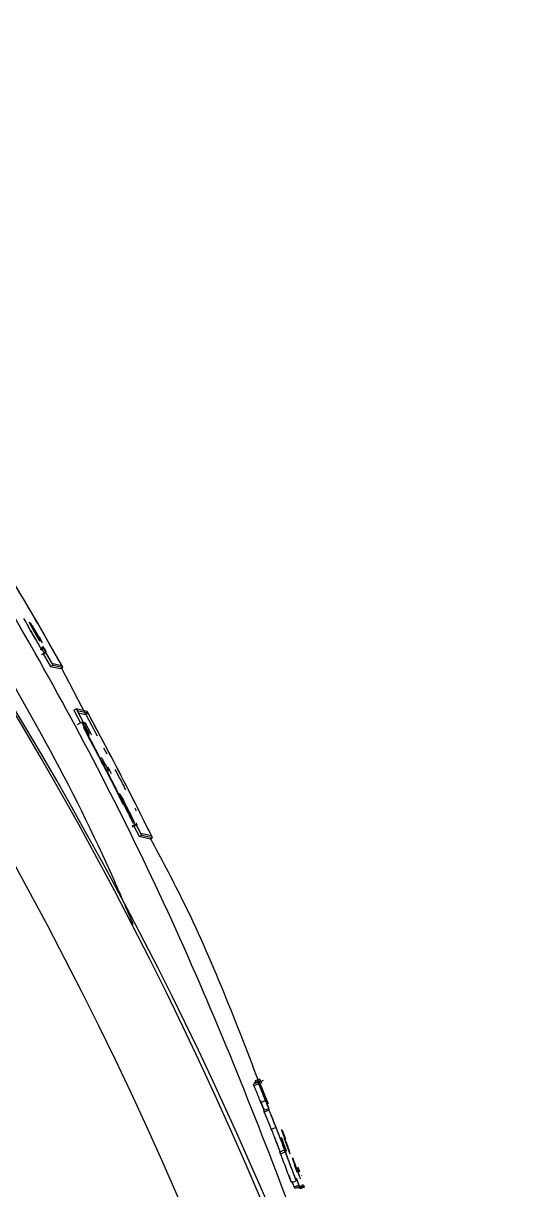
# Model space of a CAD drawing. Header units: millimetres. Extents: x 2454 to 4226, y 715 to 1968.
# Drawn here: x 3715.88 to 3725.08, y 1784.56 to 1805.46 of the extents above; entities that cross this region are included whole.
import ezdxf

# ---------------------------------------------------------------- set-up
doc = ezdxf.new("R2010")
doc.units = ezdxf.units.MM

msp = doc.modelspace()

# ---------------------------------------------------------------- linework, layer by layer
at = {"color": 7, "linetype": 'Continuous', "lineweight": 25}
for p, q in [((3715.982, 1794.73), (3716.175, 1794.394)), ((3715.999, 1794.724), (3716.122, 1794.505)), ((3716.122, 1794.505), (3716.03, 1794.663)), ((3716.032, 1794.664), (3716.101, 1794.545)), ((3716.102, 1794.546), (3716.033, 1794.665)), ((3716.034, 1794.665), (3716.203, 1794.378)), ((3716.169, 1794.395), (3716.035, 1794.629)), ((3716.211, 1794.366), (3716.106, 1794.548)), ((3716.16, 1794.464), (3716.215, 1794.365)), ((3716.207, 1794.383), (3716.16, 1794.464)), ((3716.175, 1794.394), (3716.169, 1794.395)), ((3716.184, 1794.24), (3716.199, 1794.248)), ((3716.212, 1794.226), (3716.192, 1794.262)), ((3716.199, 1794.248), (3716.212, 1794.226)), ((3716.221, 1794.301), (3716.285, 1794.19)), ((3716.236, 1794.247), (3716.229, 1794.243)), ((3716.279, 1794.191), (3716.254, 1794.236)), ((3716.234, 1794.161), (3716.365, 1793.938)), ((3716.249, 1794.17), (3716.285, 1794.19)), ((3716.276, 1794.185), (3716.405, 1793.96)), ((3716.277, 1794.185), (3716.385, 1793.995)), ((3716.279, 1794.201), (3716.283, 1794.203)), ((3716.365, 1793.938), (3716.544, 1793.899)), ((3716.385, 1793.995), (3716.563, 1793.956)), ((3716.405, 1793.96), (3716.583, 1793.921)), ((3716.996, 1793.076), (3716.561, 1793.909)), ((3716.782, 1793.154), (3716.821, 1793.175)), ((3716.821, 1793.175), (3716.955, 1792.924)), ((3717.019, 1793.132), (3716.821, 1793.175)), ((3716.781, 1793.153), (3716.899, 1792.926)), ((3716.841, 1793.139), (3716.956, 1792.924)), ((3717.038, 1793.097), (3716.841, 1793.139)), ((3716.859, 1793.105), (3716.998, 1793.075)), ((3717.038, 1793.097), (3716.998, 1793.075)), ((3716.998, 1793.075), (3717.198, 1792.696)), ((3716.968, 1792.862), (3716.924, 1792.94)), ((3716.934, 1792.938), (3716.927, 1792.934)), ((3716.941, 1792.923), (3716.934, 1792.938)), ((3716.936, 1792.919), (3716.941, 1792.923)), ((3716.944, 1792.918), (3716.976, 1792.935)), ((3716.961, 1792.836), (3717.009, 1792.744)), ((3717.033, 1792.705), (3716.961, 1792.836)), ((3716.962, 1792.857), (3717.01, 1792.764)), ((3717.034, 1792.725), (3716.962, 1792.857)), ((3716.992, 1792.816), (3716.968, 1792.862)), ((3716.976, 1792.935), (3716.984, 1792.92)), ((3716.997, 1792.842), (3717.04, 1792.761)), ((3717, 1792.767), (3717.033, 1792.705)), ((3717.01, 1792.764), (3717, 1792.767)), ((3717.003, 1792.745), (3717.037, 1792.683)), ((3717.009, 1792.744), (3717.003, 1792.745)), ((3717.022, 1792.728), (3717.026, 1792.727)), ((3717.033, 1792.705), (3717.022, 1792.728)), ((3717.026, 1792.727), (3717.023, 1792.725)), ((3717.025, 1792.706), (3717.028, 1792.706)), ((3717.026, 1792.705), (3717.028, 1792.706)), ((3717.028, 1792.726), (3717.034, 1792.725)), ((3717.028, 1792.706), (3717.268, 1792.249)), ((3717.029, 1792.706), (3717.033, 1792.705)), ((3717.27, 1792.248), (3717.029, 1792.706)), ((3717.034, 1792.725), (3717.03, 1792.723)), ((3717.033, 1792.705), (3717.03, 1792.703)), ((3717.03, 1792.703), (3717.033, 1792.705)), ((3717.248, 1792.308), (3717.218, 1792.363)), ((3717.225, 1792.332), (3717.227, 1792.333)), ((3717.227, 1792.333), (3717.271, 1792.248)), ((3717.293, 1792.209), (3717.227, 1792.333)), ((3717.314, 1792.476), (3717.37, 1792.371)), ((3717.271, 1792.262), (3717.248, 1792.308)), ((3717.265, 1792.249), (3717.298, 1792.187)), ((3717.268, 1792.249), (3717.265, 1792.249)), ((3717.271, 1792.248), (3717.27, 1792.248)), ((3717.286, 1792.21), (3717.288, 1792.21)), ((3717.287, 1792.209), (3717.288, 1792.21)), ((3717.288, 1792.21), (3717.545, 1791.712)), ((3717.29, 1792.21), (3717.293, 1792.209)), ((3717.526, 1791.75), (3717.29, 1792.21)), ((3717.291, 1792.207), (3717.293, 1792.209)), ((3717.455, 1792.014), (3717.394, 1792.132)), ((3717.467, 1791.865), (3717.469, 1791.866)), ((3717.47, 1791.867), (3717.526, 1791.75)), ((3717.486, 1791.835), (3717.47, 1791.867)), ((3717.585, 1791.668), (3717.665, 1791.512)), ((3717.596, 1791.603), (3717.668, 1791.462)), ((3717.759, 1791.352), (3717.613, 1791.641)), ((3717.651, 1791.571), (3717.615, 1791.641)), ((3717.762, 1791.345), (3717.64, 1791.587)), ((3717.646, 1791.586), (3717.646, 1791.586)), ((3717.651, 1791.571), (3717.649, 1791.57)), ((3717.657, 1791.508), (3717.665, 1791.512)), ((3717.762, 1791.345), (3717.76, 1791.343)), ((3717.874, 1791.397), (3717.896, 1791.353)), ((3717.846, 1791.131), (3717.816, 1791.193)), ((3717.819, 1791.234), (3717.821, 1791.234)), ((3717.825, 1791.078), (3717.906, 1791.118)), ((3717.833, 1791.062), (3717.914, 1791.102)), ((3717.917, 1791.101), (3717.836, 1791.061)), ((3717.853, 1791.143), (3717.842, 1791.138)), ((3717.862, 1791.148), (3717.865, 1791.148)), ((3717.9, 1791.095), (3717.992, 1790.913)), ((3717.917, 1791.101), (3717.901, 1791.133)), ((3717.901, 1791.096), (3717.974, 1790.949)), ((3717.906, 1791.118), (3717.914, 1791.102)), ((3717.857, 1791.074), (3717.951, 1790.893)), ((3717.951, 1790.893), (3718.149, 1790.85)), ((3717.974, 1790.949), (3718.171, 1790.906)), ((3717.992, 1790.913), (3718.19, 1790.87)), ((3720.084, 1786.486), (3720, 1786.452)), ((3720.016, 1786.478), (3720.099, 1786.512)), ((3720.042, 1786.489), (3720.033, 1786.512)), ((3720.099, 1786.512), (3720.262, 1786.099)), ((3720.134, 1786.43), (3720.099, 1786.512)), ((3720.151, 1786.464), (3720.116, 1786.545)), ((3720.01, 1786.428), (3720, 1786.452)), ((3720.01, 1786.428), (3720.093, 1786.461)), ((3720.16, 1786.365), (3720.134, 1786.43)), ((3720.166, 1786.32), (3720.154, 1786.352)), ((3720.211, 1786.203), (3720.155, 1786.344)), ((3720.191, 1786.286), (3720.16, 1786.365)), ((3720.212, 1786.204), (3720.166, 1786.32)), ((3720.132, 1786.126), (3720.216, 1786.16)), ((3720.265, 1786.04), (3720.234, 1786.121)), ((3720.27, 1786.014), (3720.186, 1785.981)), ((3720.195, 1785.957), (3720.186, 1785.981)), ((3720.319, 1785.644), (3720.404, 1785.677)), ((3720.366, 1785.528), (3720.455, 1785.294)), ((3720.511, 1785.457), (3720.508, 1785.465)), ((3720.514, 1785.63), (3720.574, 1785.474)), ((3720.553, 1785.528), (3720.518, 1785.621)), ((3720.533, 1785.532), (3720.54, 1785.53)), ((3720.541, 1785.53), (3720.545, 1785.529)), ((3720.548, 1785.491), (3720.564, 1785.447)), ((3720.549, 1785.491), (3720.555, 1785.489)), ((3720.658, 1785.197), (3720.549, 1785.491)), ((3720.555, 1785.489), (3720.563, 1785.487)), ((3720.557, 1785.271), (3720.473, 1785.239)), ((3720.485, 1785.207), (3720.569, 1785.239)), ((3720.542, 1785.327), (3720.581, 1785.223)), ((3720.704, 1785.089), (3720.699, 1785.09)), ((3720.705, 1785.089), (3720.708, 1785.088)), ((3720.713, 1785.087), (3720.745, 1785.005)), ((3720.735, 1785.005), (3720.784, 1784.874)), ((3720.785, 1784.875), (3720.736, 1785.005)), ((3720.825, 1784.875), (3720.793, 1784.959)), ((3720.797, 1784.968), (3720.824, 1784.897)), ((3720.865, 1784.809), (3720.862, 1784.815)), ((3720.683, 1784.69), (3720.767, 1784.721)), ((3720.731, 1784.612), (3720.695, 1784.711)), ((3720.731, 1784.612), (3720.815, 1784.643)), ((3720.74, 1784.587), (3720.731, 1784.612)), ((3720.74, 1784.587), (3720.824, 1784.618)), ((3720.762, 1784.736), (3720.777, 1784.742)), ((3720.767, 1784.775), (3720.815, 1784.643)), ((3720.777, 1784.594), (3720.862, 1784.625)), ((3720.809, 1784.595), (3720.805, 1784.604)), ((3720.815, 1784.643), (3720.824, 1784.618)), ((3720.825, 1784.611), (3720.836, 1784.581)), ((3720.862, 1784.625), (3720.856, 1784.642)), ((3720.881, 1784.659), (3720.893, 1784.626)), ((3720.9, 1784.644), (3720.908, 1784.622))]:
    msp.add_line(p, q, dxfattribs=at)
at = {"color": 7, "linetype": 'Continuous', "lineweight": 25, "flags": 128}
for points in [[(3716.283, 1794.203), (3716.271, 1794.226), (3716.259, 1794.249)], [(3716.285, 1794.19), (3716.273, 1794.212), (3716.26, 1794.235)], [(3716.279, 1794.191), (3716.235, 1794.166), (3716.2, 1794.147)], [(3716.365, 1793.938), (3716.387, 1793.95), (3716.405, 1793.96)], [(3716.544, 1793.899), (3716.566, 1793.911), (3716.583, 1793.921)], [(3716.845, 1792.897), (3716.889, 1792.921), (3716.924, 1792.94)], [(3716.953, 1792.903), (3716.958, 1792.906), (3716.984, 1792.92)], [(3716.997, 1792.842), (3716.991, 1792.854), (3716.984, 1792.865)], [(3717.037, 1792.683), (3717.031, 1792.695), (3717.025, 1792.706)], [(3717.298, 1792.187), (3717.292, 1792.199), (3717.286, 1792.21)], [(3717.611, 1791.586), (3717.605, 1791.598), (3717.599, 1791.61)], [(3717.632, 1791.609), (3717.638, 1791.597), (3717.644, 1791.584), (3717.651, 1791.571)], [(3717.951, 1790.893), (3717.974, 1790.904), (3717.992, 1790.913)], [(3718.149, 1790.85), (3718.172, 1790.861), (3718.19, 1790.87)], [(3720.116, 1786.545), (3720.069, 1786.526), (3720.033, 1786.512)], [(3720.093, 1786.461), (3720.089, 1786.473), (3720.084, 1786.486)], [(3720.134, 1786.503), (3720.147, 1786.508), (3720.183, 1786.523)], [(3720.195, 1785.957), (3720.226, 1785.969), (3720.253, 1785.979), (3720.279, 1785.99)], [(3720.312, 1785.666), (3720.322, 1785.64), (3720.33, 1785.619), (3720.333, 1785.611), (3720.334, 1785.609), (3720.333, 1785.611), (3720.33, 1785.617), (3720.324, 1785.632), (3720.292, 1785.716), (3720.23, 1785.871), (3720.195, 1785.957), (3720.195, 1785.957)], [(3720.279, 1785.99), (3720.277, 1785.996), (3720.273, 1786.005), (3720.27, 1786.014)], [(3720.632, 1784.824), (3720.645, 1784.789), (3720.657, 1784.756), (3720.666, 1784.732), (3720.672, 1784.715), (3720.674, 1784.708), (3720.673, 1784.711), (3720.668, 1784.724), (3720.659, 1784.748), (3720.64, 1784.798), (3720.612, 1784.873), (3720.586, 1784.943), (3720.56, 1785.012), (3720.541, 1785.064), (3720.523, 1785.113), (3720.51, 1785.145), (3720.501, 1785.167), (3720.498, 1785.174), (3720.499, 1785.172), (3720.499, 1785.171), (3720.498, 1785.174), (3720.495, 1785.18), (3720.492, 1785.189), (3720.486, 1785.204), (3720.48, 1785.22), (3720.479, 1785.223), (3720.479, 1785.223)], [(3720.809, 1784.595), (3720.846, 1784.608), (3720.87, 1784.617), (3720.893, 1784.626)], [(3720.824, 1784.591), (3720.848, 1784.6), (3720.873, 1784.609), (3720.908, 1784.622)], [(3720.836, 1784.581), (3720.861, 1784.59), (3720.885, 1784.599), (3720.92, 1784.612)]]:
    msp.add_lwpolyline(points, dxfattribs=at)
at = {"color": 7, "linetype": 'Continuous', "lineweight": 25}
msp.add_circle((3653.846, 1756.28), 64.082, dxfattribs=at)
for centre, radius, start, end in [((3653.846, 1756.28), 72, 10.3061, 79.6939), ((3653.846, 1756.28), 70.65, 10.3061, 79.6939), ((3653.846, 1756.28), 64.023, 270, 180.00002), ((3654.054, 1756.006), 72, 9.45093, 37.30639), ((3661.341, 1764.675), 62.346, 28.30211, 28.34948), ((3661.191, 1764.45), 62.629, 25.63855, 25.68581)]:
    msp.add_arc(centre, radius, start, end, dxfattribs=at)
for points, knots in [([(3722.297, 1778.891), (3722.259, 1779.061), (3721.819, 1781.047), (3720.514, 1784.734), (3718.426, 1789.835), (3715.893, 1794.661), (3712.992, 1799.251), (3709.679, 1803.619), (3706.006, 1807.689), (3702.04, 1811.398), (3697.782, 1814.769), (3693.21, 1817.793), (3688.402, 1820.418), (3683.44, 1822.595), (3678.568, 1824.307), (3675.288, 1825.087), (3673.747, 1825.454)], [0, 0, 0, 0, 0.007378, 0.086277, 0.165173, 0.241101, 0.317028, 0.395164, 0.4733, 0.549225, 0.62515, 0.703278, 0.781408, 0.857129, 0.932849, 1, 1, 1, 1]), ([(3717.846, 1789.314), (3717.735, 1789.576), (3716.906, 1791.527), (3714.953, 1794.98), (3712.009, 1799.563), (3708.686, 1803.815), (3705.068, 1807.736), (3701.135, 1811.341), (3696.923, 1814.611), (3692.447, 1817.492), (3688.56, 1819.646), (3686.103, 1820.674), (3685.282, 1821.017)], [0, 0, 0, 0, 0.01838, 0.13679, 0.255201, 0.369862, 0.484523, 0.599183, 0.713843, 0.828197, 0.942553, 1, 1, 1, 1]), ([(3716.583, 1793.921), (3716.458, 1794.143), (3716.207, 1794.586), (3715.779, 1795.319), (3715.47, 1795.827), (3715.294, 1796.117)], [0, 0, 0, 0, 0.300092, 0.600184, 1, 1, 1, 1]), ([(3716.563, 1793.956), (3716.437, 1794.178), (3716.186, 1794.621), (3715.771, 1795.331), (3715.477, 1795.816), (3715.314, 1796.083)], [0, 0, 0, 0, 0.309932, 0.619864, 1, 1, 1, 1]), ([(3715.88, 1794.797), (3715.907, 1794.75), (3715.985, 1794.617), (3716.095, 1794.423), (3716.168, 1794.292), (3716.18, 1794.27), (3716.186, 1794.258)], [0, 0, 0, 0, 0.2105955, 0.6062468, 0.7978631, 1, 1, 1, 1]), ([(3716.088, 1794.431), (3716.089, 1794.428), (3716.093, 1794.422), (3716.089, 1794.43), (3716.08, 1794.446), (3716.067, 1794.47), (3716.038, 1794.521), (3716, 1794.587), (3715.97, 1794.64), (3715.959, 1794.658)], [0, 0, 0, 0, 0.094916, 0.211505, 0.32851, 0.420304, 0.512095, 0.83068, 1, 1, 1, 1]), ([(3715.974, 1794.734), (3716.024, 1794.647), (3716.091, 1794.531), (3716.156, 1794.416), (3716.173, 1794.387)], [0, 0, 0, 0, 0.753332, 1, 1, 1, 1]), ([(3716.186, 1794.395), (3716.178, 1794.408), (3716.147, 1794.463), (3716.092, 1794.561), (3716.041, 1794.651), (3716.012, 1794.702)], [0, 0, 0, 0, 0.12026, 0.508314, 1, 1, 1, 1]), ([(3716.178, 1794.39), (3716.17, 1794.404), (3716.142, 1794.454), (3716.113, 1794.504), (3716.093, 1794.54)], [0, 0, 0, 0, 0.2818524, 1, 1, 1, 1]), ([(3716.095, 1794.551), (3716.104, 1794.535), (3716.119, 1794.508), (3716.14, 1794.472), (3716.157, 1794.441), (3716.168, 1794.423), (3716.173, 1794.414)], [0, 0, 0, 0, 0.337313, 0.556285, 0.776636, 1, 1, 1, 1]), ([(3716.2, 1794.266), (3716.207, 1794.255), (3716.219, 1794.233), (3716.238, 1794.201), (3716.247, 1794.185)], [0, 0, 0, 0, 0.509115, 1, 1, 1, 1]), ([(3716.247, 1794.185), (3716.243, 1794.192), (3716.235, 1794.208), (3716.215, 1794.242), (3716.206, 1794.259)], [0, 0, 0, 0, 0.508377, 1, 1, 1, 1]), ([(3718.19, 1790.87), (3718.076, 1791.098), (3717.849, 1791.555), (3717.46, 1792.309), (3717.179, 1792.833), (3717.019, 1793.132)], [0, 0, 0, 0, 0.300092, 0.600184, 1, 1, 1, 1]), ([(3718.171, 1790.906), (3718.058, 1791.135), (3717.83, 1791.591), (3717.453, 1792.321), (3717.185, 1792.821), (3717.038, 1793.097)], [0, 0, 0, 0, 0.309932, 0.619864, 1, 1, 1, 1]), ([(3716.924, 1792.94), (3716.938, 1792.913), (3716.967, 1792.86), (3717.009, 1792.78), (3717.038, 1792.727), (3717.052, 1792.701)], [0, 0, 0, 0, 0.334546, 0.667197, 1, 1, 1, 1]), ([(3717.043, 1792.736), (3717.039, 1792.744), (3717.032, 1792.758), (3717.02, 1792.78), (3717.009, 1792.801), (3716.998, 1792.821), (3716.98, 1792.854), (3716.958, 1792.894), (3716.943, 1792.922), (3716.934, 1792.938)], [0, 0, 0, 0, 0.091807, 0.156441, 0.221626, 0.281864, 0.350907, 0.610821, 1, 1, 1, 1]), ([(3716.941, 1792.923), (3716.954, 1792.9), (3716.976, 1792.859), (3717.011, 1792.794), (3717.037, 1792.746), (3717.05, 1792.722), (3717.05, 1792.721)], [0, 0, 0, 0, 0.377026, 0.677536, 0.978531, 1, 1, 1, 1]), ([(3717.091, 1792.726), (3717.087, 1792.733), (3717.079, 1792.749), (3717.064, 1792.776), (3717.05, 1792.802), (3717.03, 1792.839), (3717.003, 1792.887), (3716.987, 1792.916), (3716.976, 1792.935)], [0, 0, 0, 0, 0.070053, 0.143975, 0.219182, 0.296395, 0.535259, 1, 1, 1, 1]), ([(3716.984, 1792.92), (3716.998, 1792.895), (3717.021, 1792.854), (3717.055, 1792.789), (3717.08, 1792.744), (3717.094, 1792.718), (3717.096, 1792.714)], [0, 0, 0, 0, 0.416277, 0.681925, 0.943489, 1, 1, 1, 1]), ([(3717.061, 1792.726), (3717.053, 1792.741), (3717.02, 1792.802), (3717, 1792.838), (3716.984, 1792.865)], [0, 0, 0, 0, 0.254588, 1, 1, 1, 1]), ([(3717.53, 1791.746), (3717.458, 1791.891), (3717.312, 1792.182), (3717.121, 1792.545), (3717.026, 1792.727)], [0, 0, 0, 0, 0.499841, 1, 1, 1, 1]), ([(3717.218, 1792.363), (3717.192, 1792.412), (3717.149, 1792.496), (3717.085, 1792.617), (3717.047, 1792.69), (3717.028, 1792.726)], [0, 0, 0, 0, 0.407857, 0.703807, 1, 1, 1, 1]), ([(3717.266, 1792.27), (3717.326, 1792.155), (3717.445, 1791.926), (3717.638, 1791.546), (3717.771, 1791.281), (3717.846, 1791.131)], [0, 0, 0, 0, 0.303552, 0.6071039, 1, 1, 1, 1]), ([(3717.266, 1792.27), (3717.34, 1792.126), (3717.439, 1791.933), (3717.513, 1791.784), (3717.532, 1791.746)], [0, 0, 0, 0, 0.7485218, 1, 1, 1, 1]), ([(3717.389, 1792.097), (3717.391, 1792.094), (3717.395, 1792.085), (3717.401, 1792.074), (3717.406, 1792.065), (3717.407, 1792.063), (3717.406, 1792.066), (3717.401, 1792.075), (3717.388, 1792.101), (3717.368, 1792.14), (3717.344, 1792.187), (3717.323, 1792.225), (3717.299, 1792.271), (3717.288, 1792.292), (3717.28, 1792.307)], [0, 0, 0, 0, 0.029338, 0.076962, 0.12454, 0.175661, 0.212156, 0.248795, 0.302938, 0.460038, 0.562702, 0.665502, 0.770261, 1, 1, 1, 1]), ([(3717.518, 1792.09), (3717.56, 1792.012), (3717.625, 1791.891), (3717.686, 1791.768), (3717.708, 1791.725)], [0, 0, 0, 0, 0.6462046, 1, 1, 1, 1]), ([(3717.668, 1791.462), (3717.644, 1791.513), (3717.598, 1791.606), (3717.539, 1791.726), (3717.504, 1791.799), (3717.486, 1791.835)], [0, 0, 0, 0, 0.374082, 0.686951, 1, 1, 1, 1]), ([(3717.609, 1791.642), (3717.645, 1791.571), (3717.701, 1791.46), (3717.761, 1791.338), (3717.823, 1791.211), (3717.84, 1791.173), (3717.853, 1791.143)], [0, 0, 0, 0, 0.225215, 0.35167, 0.48245, 1, 1, 1, 1]), ([(3717.869, 1791.112), (3717.861, 1791.132), (3717.851, 1791.156), (3717.783, 1791.297), (3717.714, 1791.437), (3717.651, 1791.562), (3717.611, 1791.642)], [0, 0, 0, 0, 0.517711, 0.648154, 0.774349, 1, 1, 1, 1]), ([(3717.665, 1791.512), (3717.656, 1791.532), (3717.635, 1791.573), (3717.626, 1791.593), (3717.621, 1791.603)], [0, 0, 0, 0, 0.4812171, 1, 1, 1, 1]), ([(3717.646, 1791.586), (3717.678, 1791.521), (3717.728, 1791.422), (3717.783, 1791.312), (3717.806, 1791.266), (3717.815, 1791.247), (3717.821, 1791.236), (3717.821, 1791.235), (3717.821, 1791.234)], [0, 0, 0, 0, 0.491592, 0.747885, 0.813495, 0.880203, 0.939542, 1, 1, 1, 1]), ([(3717.812, 1791.257), (3717.81, 1791.262), (3717.805, 1791.272), (3717.778, 1791.324), (3717.723, 1791.433), (3717.677, 1791.525), (3717.646, 1791.586)], [0, 0, 0, 0, 0.128451, 0.251203, 0.507819, 1, 1, 1, 1]), ([(3717.816, 1791.193), (3717.801, 1791.224), (3717.772, 1791.282), (3717.728, 1791.368), (3717.7, 1791.424), (3717.686, 1791.452)], [0, 0, 0, 0, 0.354136, 0.677006, 1, 1, 1, 1]), ([(3717.819, 1791.234), (3717.819, 1791.235), (3717.818, 1791.237), (3717.803, 1791.266), (3717.78, 1791.311), (3717.766, 1791.338), (3717.759, 1791.352)], [0, 0, 0, 0, 0.2954703, 0.5782065, 0.7903433, 1, 1, 1, 1]), ([(3717.762, 1791.345), (3717.776, 1791.316), (3717.805, 1791.258), (3717.843, 1791.182), (3717.859, 1791.152), (3717.861, 1791.15), (3717.862, 1791.148)], [0, 0, 0, 0, 0.2671774, 0.5387355, 0.7664891, 1, 1, 1, 1]), ([(3717.865, 1791.148), (3717.864, 1791.149), (3717.863, 1791.152), (3717.851, 1791.178), (3717.835, 1791.211), (3717.82, 1791.242), (3717.812, 1791.257)], [0, 0, 0, 0, 0.348619, 0.571101, 0.788419, 1, 1, 1, 1]), ([(3717.853, 1791.143), (3717.856, 1791.138), (3717.861, 1791.128), (3717.866, 1791.117), (3717.869, 1791.112)], [0, 0, 0, 0, 0.499977, 1, 1, 1, 1]), ([(3720.139, 1786.386), (3719.701, 1787.532), (3719.118, 1789.058), (3718.348, 1790.496), (3718.156, 1790.854)], [0, 0, 0, 0, 0.751349, 1, 1, 1, 1]), ([(3720.093, 1786.461), (3720.105, 1786.433), (3720.128, 1786.377), (3720.166, 1786.285), (3720.197, 1786.208), (3720.215, 1786.161), (3720.221, 1786.146), (3720.225, 1786.138), (3720.226, 1786.135), (3720.225, 1786.137), (3720.221, 1786.148), (3720.212, 1786.171), (3720.199, 1786.205), (3720.183, 1786.246), (3720.167, 1786.286), (3720.145, 1786.339), (3720.116, 1786.41), (3720.097, 1786.455), (3720.084, 1786.486)], [0, 0, 0, 0, 0.118195, 0.236594, 0.355265, 0.378317, 0.396661, 0.415151, 0.431859, 0.45125, 0.470947, 0.497651, 0.545149, 0.585605, 0.625976, 0.672286, 0.776697, 1, 1, 1, 1]), ([(3720.135, 1786.123), (3720.136, 1786.12), (3720.138, 1786.113), (3720.141, 1786.105), (3720.143, 1786.102), (3720.141, 1786.104), (3720.138, 1786.113), (3720.131, 1786.13), (3720.111, 1786.179), (3720.08, 1786.256), (3720.044, 1786.346), (3720.021, 1786.4), (3720.01, 1786.428)], [0, 0, 0, 0, 0.02336, 0.063092, 0.102863, 0.143284, 0.183739, 0.218033, 0.279665, 0.525114, 0.761063, 1, 1, 1, 1]), ([(3720.123, 1786.159), (3720.132, 1786.135), (3720.148, 1786.095), (3720.163, 1786.055), (3720.17, 1786.039)], [0, 0, 0, 0, 0.582741, 1, 1, 1, 1]), ([(3720.135, 1786.127), (3720.149, 1786.092), (3720.168, 1786.044), (3720.186, 1785.996), (3720.191, 1785.983)], [0, 0, 0, 0, 0.726748, 1, 1, 1, 1]), ([(3720.193, 1785.984), (3720.184, 1786.007), (3720.169, 1786.043), (3720.151, 1786.091), (3720.141, 1786.116), (3720.136, 1786.128)], [0, 0, 0, 0, 0.485419, 0.740157, 1, 1, 1, 1]), ([(3720.225, 1786.144), (3720.233, 1786.124), (3720.25, 1786.08), (3720.267, 1786.037), (3720.276, 1786.014)], [0, 0, 0, 0, 0.468017, 1, 1, 1, 1]), ([(3720.279, 1785.99), (3720.294, 1785.954), (3720.327, 1785.872), (3720.373, 1785.756), (3720.405, 1785.672), (3720.414, 1785.65), (3720.417, 1785.643), (3720.418, 1785.641), (3720.416, 1785.645), (3720.412, 1785.656), (3720.405, 1785.675), (3720.39, 1785.714), (3720.372, 1785.76), (3720.354, 1785.807), (3720.332, 1785.862), (3720.303, 1785.933), (3720.283, 1785.983), (3720.27, 1786.014)], [0, 0, 0, 0, 0.146558, 0.336246, 0.39205, 0.410554, 0.4225, 0.434544, 0.44937, 0.472852, 0.497708, 0.52707, 0.595753, 0.630273, 0.664977, 0.792411, 1, 1, 1, 1]), ([(3720.408, 1785.671), (3720.417, 1785.648), (3720.452, 1785.556), (3720.497, 1785.438), (3720.539, 1785.325), (3720.557, 1785.278), (3720.56, 1785.268), (3720.561, 1785.265)], [0, 0, 0, 0, 0.151431, 0.612749, 0.770515, 0.930397, 1, 1, 1, 1]), ([(3720.321, 1785.645), (3720.346, 1785.58), (3720.389, 1785.469), (3720.442, 1785.329), (3720.468, 1785.257), (3720.48, 1785.226), (3720.482, 1785.219), (3720.476, 1785.232), (3720.471, 1785.244), (3720.473, 1785.239), (3720.473, 1785.238)], [0, 0, 0, 0, 0.307711, 0.526419, 0.619554, 0.713141, 0.802099, 0.884903, 0.960129, 1, 1, 1, 1]), ([(3720.458, 1785.295), (3720.447, 1785.324), (3720.429, 1785.371), (3720.404, 1785.436), (3720.39, 1785.473), (3720.383, 1785.491)], [0, 0, 0, 0, 0.437999, 0.718967, 1, 1, 1, 1]), ([(3720.563, 1785.255), (3720.565, 1785.249), (3720.57, 1785.237), (3720.576, 1785.221), (3720.58, 1785.211), (3720.582, 1785.204), (3720.585, 1785.2), (3720.58, 1785.213), (3720.591, 1785.187), (3720.603, 1785.155), (3720.619, 1785.113), (3720.638, 1785.062), (3720.664, 1784.993), (3720.689, 1784.924), (3720.721, 1784.839), (3720.741, 1784.785), (3720.753, 1784.753), (3720.758, 1784.74), (3720.759, 1784.737), (3720.758, 1784.743), (3720.753, 1784.757), (3720.745, 1784.779), (3720.734, 1784.808), (3720.718, 1784.852), (3720.69, 1784.927), (3720.617, 1785.122), (3720.528, 1785.359), (3720.457, 1785.543), (3720.429, 1785.615)], [0, 0, 0, 0, 0.010719, 0.02172, 0.028675, 0.03562, 0.047383, 0.100573, 0.123561, 0.14648, 0.175343, 0.204633, 0.236544, 0.300685, 0.342368, 0.384076, 0.400576, 0.417236, 0.431883, 0.447362, 0.464688, 0.483241, 0.501433, 0.518901, 0.559516, 0.641052, 0.860987, 1, 1, 1, 1]), ([(3720.495, 1785.505), (3720.51, 1785.465), (3720.544, 1785.381), (3720.572, 1785.303), (3720.587, 1785.263)], [0, 0, 0, 0, 0.475742, 1, 1, 1, 1]), ([(3720.545, 1785.529), (3720.541, 1785.539), (3720.533, 1785.559), (3720.519, 1785.597), (3720.509, 1785.625), (3720.502, 1785.643)], [0, 0, 0, 0, 0.265769, 0.531538, 1, 1, 1, 1]), ([(3720.502, 1785.643), (3720.51, 1785.623), (3720.524, 1785.587), (3720.544, 1785.535), (3720.557, 1785.503), (3720.563, 1785.487)], [0, 0, 0, 0, 0.383556, 0.691778, 1, 1, 1, 1]), ([(3720.591, 1785.255), (3720.582, 1785.281), (3720.558, 1785.346), (3720.53, 1785.418), (3720.513, 1785.461)], [0, 0, 0, 0, 0.394514, 1, 1, 1, 1]), ([(3720.651, 1785.247), (3720.65, 1785.251), (3720.638, 1785.278), (3720.593, 1785.392), (3720.555, 1785.489)], [0, 0, 0, 0, 0.146396, 1, 1, 1, 1]), ([(3720.555, 1785.489), (3720.58, 1785.424), (3720.616, 1785.331), (3720.64, 1785.27), (3720.647, 1785.252)], [0, 0, 0, 0, 0.705872, 1, 1, 1, 1]), ([(3720.564, 1785.255), (3720.564, 1785.255), (3720.564, 1785.256), (3720.555, 1785.277), (3720.557, 1785.271), (3720.557, 1785.27)], [0, 0, 0, 0, 0.327106, 0.793607, 1, 1, 1, 1]), ([(3720.7, 1785.14), (3720.705, 1785.127), (3720.717, 1785.095), (3720.739, 1785.036), (3720.766, 1784.964), (3720.791, 1784.895), (3720.814, 1784.833), (3720.824, 1784.807), (3720.828, 1784.797)], [0, 0, 0, 0, 0.125746, 0.288435, 0.490142, 0.764643, 0.908129, 1, 1, 1, 1]), ([(3720.745, 1785.005), (3720.739, 1785.022), (3720.726, 1785.057), (3720.709, 1785.104), (3720.705, 1785.113), (3720.704, 1785.119)], [0, 0, 0, 0, 0.267956, 0.545955, 1, 1, 1, 1]), ([(3720.845, 1784.756), (3720.842, 1784.762), (3720.833, 1784.787), (3720.812, 1784.845), (3720.781, 1784.927), (3720.757, 1784.991), (3720.745, 1785.023)], [0, 0, 0, 0, 0.074567, 0.286408, 0.634616, 1, 1, 1, 1]), ([(3720.767, 1784.721), (3720.765, 1784.729), (3720.76, 1784.744), (3720.76, 1784.745), (3720.76, 1784.745)], [0, 0, 0, 0, 0.5587761, 1, 1, 1, 1]), ([(3720.824, 1784.618), (3720.814, 1784.649), (3720.803, 1784.681), (3720.782, 1784.737), (3720.782, 1784.738)], [0, 0, 0, 0, 0.988475, 1, 1, 1, 1])]:
    msp.add_open_spline(points, degree=3, knots=knots, dxfattribs=at)

doc.saveas('drawing.dxf')
